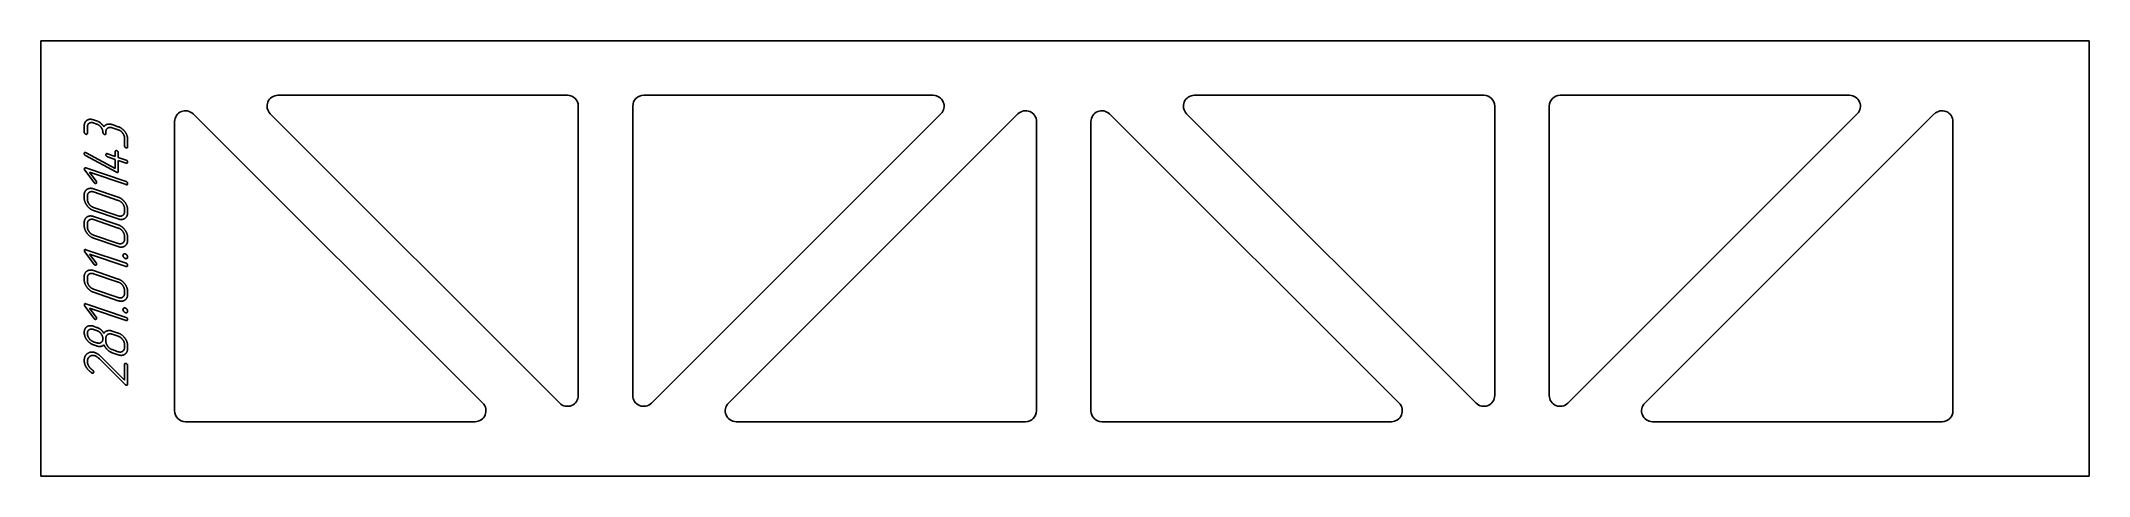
# Model space of a CAD drawing. Header units: millimetres. Extents: x 82 to 1962, y 75 to 475.
import ezdxf

# ---------------------------------------------------------------- set-up
doc = ezdxf.new("R2010")
doc.units = ezdxf.units.MM
doc.linetypes.add('K5LT_BASIC', pattern=[0])
doc.layers.add('Engraving', color=7, linetype='Continuous')

msp = doc.modelspace()

# ---------------------------------------------------------------- linework, layer by layer
at = {"color": 150, "linetype": 'K5LT_BASIC', "lineweight": 25, "true_color": 0x0080ff}
for p, q in [((1962.3, 475.1), (81.7, 475.1)), ((81.7, 475.1), (81.7, 75.1)), ((1962.3, 475.1), (1962.3, 75.1)), ((565.1, 425.1), (299.3, 425.1)), ((575.1, 149.2), (575.1, 415.1)), ((625.1, 415.1), (625.1, 149.2)), ((901, 425.1), (635.1, 425.1)), ((1406.6, 425.1), (1140.7, 425.1)), ((1416.6, 149.2), (1416.6, 415.1)), ((1466.6, 415.1), (1466.6, 149.2)), ((1742.4, 425.1), (1476.6, 425.1)), ((204.4, 400.9), (204.4, 135.1)), ((487.4, 142.2), (221.5, 408)), ((292.2, 408), (558.1, 142.2)), ((642.2, 142.2), (908.1, 408)), ((978.8, 408), (712.9, 142.2)), ((995.8, 135.1), (995.8, 400.9)), ((1045.8, 400.9), (1045.8, 135.1)), ((1328.8, 142.2), (1062.9, 408)), ((1133.6, 408), (1399.5, 142.2)), ((1483.6, 142.2), (1749.5, 408)), ((1820.2, 408), (1554.3, 142.2)), ((1837.3, 135.1), (1837.3, 400.9)), ((214.4, 125.1), (480.3, 125.1)), ((720, 125.1), (985.8, 125.1)), ((1055.8, 125.1), (1321.7, 125.1)), ((1561.4, 125.1), (1827.3, 125.1)), ((81.7, 75.1), (1962.3, 75.1))]:
    msp.add_line(p, q, dxfattribs=at)
for centre, start, end in [((299.3, 415.1), 90, 225), ((565.1, 415.1), 0, 90), ((635.1, 415.1), 90, 180), ((901, 415.1), 315, 90), ((1140.7, 415.1), 90, 225), ((1406.6, 415.1), 0, 90), ((1476.6, 415.1), 90, 180), ((1742.4, 415.1), 315, 90), ((214.4, 400.9), 45, 180), ((985.8, 400.9), 0, 135), ((1055.8, 400.9), 45, 180), ((1827.3, 400.9), 0, 135), ((214.4, 135.1), 180, 270), ((480.3, 135.1), 270, 45), ((565.1, 149.2), 225, 0), ((635.1, 149.2), 180, 315), ((720, 135.1), 135, 270), ((985.8, 135.1), 270, 0), ((1055.8, 135.1), 180, 270), ((1321.7, 135.1), 270, 45), ((1406.6, 149.2), 225, 0), ((1476.6, 149.2), 180, 315), ((1561.4, 135.1), 135, 270), ((1827.3, 135.1), 270, 0)]:
    msp.add_arc(centre, 10, start, end, dxfattribs=at)
at = {"layer": 'Engraving', "color": 150, "linetype": 'K5LT_BASIC', "lineweight": 25, "true_color": 0x0080ff}
for p, q in [((121.4, 396.9), (121.4, 391.2)), ((124.3, 390.3), (124.3, 395.9)), ((132.8, 401.6), (130, 402.5)), ((130, 399.7), (132.8, 398.7)), ((133.8, 401.2), (132.8, 401.6)), ((134.3, 401.1), (133.8, 401.2)), ((134.9, 400.7), (134.3, 401.1)), ((152.7, 396.2), (147, 398.2)), ((147, 395.3), (152.7, 393.4)), ((141.3, 390.1), (141.3, 391.6)), ((158.4, 385.8), (158.4, 378.7)), ((161.2, 377.7), (161.2, 384.8)), ((121.4, 371.5), (121.7, 370.5)), ((122.6, 369.7), (151, 354.4)), ((123.1, 372.3), (122.8, 372.5)), ((159.8, 345.8), (122.9, 358.4)), ((149.9, 357.9), (123.1, 372.3)), ((149.9, 368.9), (142.7, 371.4)), ((142.7, 368.5), (149.9, 366.1)), ((149.9, 373.2), (149.9, 368.9)), ((149.9, 366.1), (149.9, 357.9)), ((152.7, 368), (152.7, 372.3)), ((159.8, 365.6), (152.7, 368)), ((152.7, 355.2), (152.7, 365.1)), ((152.7, 365.1), (159.8, 362.7)), ((121.9, 356.3), (130.4, 344.9)), ((132.4, 346.2), (126.3, 354.4)), ((126.3, 354.4), (159.8, 343)), ((152.7, 331.4), (130, 339.1)), ((151, 354.4), (151.3, 354.2)), ((121.4, 333.4), (121.4, 330.6)), ((124.3, 332.5), (124.3, 329.6)), ((152.7, 328.5), (130, 336.3)), ((130, 322), (152.7, 314.3)), ((158.4, 318), (158.4, 320.9)), ((161.2, 317.1), (161.2, 319.9)), ((121.4, 308), (121.4, 305.2)), ((124.3, 307.1), (124.3, 304.2)), ((130, 319.2), (152.7, 311.4)), ((152.7, 306), (130, 313.7)), ((152.7, 303.1), (130, 310.9)), ((159.8, 270.7), (122.9, 283.2)), ((130, 296.6), (152.7, 288.9)), ((130, 293.8), (152.7, 286)), ((158.4, 292.6), (158.4, 295.5)), ((161.2, 291.7), (161.2, 294.5)), ((121.9, 281.1), (130.4, 269.7)), ((126.3, 279.2), (159.8, 267.8)), ((132.4, 271.1), (126.3, 279.2)), ((152.7, 256.2), (130, 264)), ((121.4, 258.3), (121.4, 255.5)), ((124.3, 257.3), (124.3, 254.5)), ((152.7, 253.4), (130, 261.1)), ((130, 246.9), (152.7, 239.1)), ((158.4, 242.9), (158.4, 245.7)), ((161.2, 241.9), (161.2, 244.8)), ((121.9, 231.4), (130.4, 220)), ((159.8, 220.9), (122.9, 233.5)), ((132.4, 221.3), (126.3, 229.5)), ((126.3, 229.5), (159.8, 218.1)), ((130, 244), (152.7, 236.3)), ((121.4, 207.1), (121.4, 206.2)), ((128.1, 213.2), (126.6, 213.3)), ((129.1, 213.1), (128.1, 213.2)), ((129.9, 212.8), (129.1, 213.1)), ((132.8, 211.8), (129.9, 212.8)), ((132.8, 208.9), (129.9, 209.9)), ((152.7, 206.5), (147, 208.4)), ((121.4, 206.2), (121.6, 205.3)), ((121.6, 205.3), (122, 203.6)), ((129.9, 198.6), (132.8, 197.6)), ((129.9, 195.7), (132.8, 194.7)), ((141.3, 201.8), (141.3, 198.9)), ((152.7, 203.6), (147, 205.5)), ((147, 191.3), (152.7, 189.4)), ((147, 188.5), (152.7, 186.6)), ((158.4, 193.2), (158.4, 196)), ((161.2, 192.2), (161.2, 195)), ((128.2, 170.1), (128.7, 169.8)), ((133.3, 184.6), (134.3, 183.8)), ((134.3, 183.8), (135.4, 182.9)), ((135.4, 182.9), (159, 159.2)), ((158.4, 163.3), (137, 184.7)), ((158.4, 177.7), (158.4, 163.3)), ((161.2, 159.7), (161.2, 176.7))]:
    msp.add_line(p, q, dxfattribs=at)
for points in [[(123.9, 402.1), (121.4, 400.5), (121.4, 396.9)], [(130, 402.5), (126.4, 403.8), (123.9, 402.1)], [(124.3, 395.9), (124.3, 398.4), (125.9, 399.4)], [(125.9, 399.4), (127.6, 400.5), (130, 399.7)], [(132.8, 398.7), (135.2, 397.9), (136.9, 395.7)], [(136.5, 399.5), (135.7, 400.3), (134.9, 400.7)], [(139.5, 396.2), (138, 398.3), (136.5, 399.5)], [(136.9, 395.7), (138.5, 393.5), (138.5, 391.1)], [(142.5, 398.4), (140.4, 397.8), (139.5, 396.2)], [(141.3, 391.6), (141.3, 394), (143, 395)], [(147, 398.2), (144.6, 399), (142.5, 398.4)], [(143, 395), (144.7, 396.1), (147, 395.3)], [(158.7, 391.7), (156.3, 395), (152.7, 396.2)], [(121.4, 391.2), (121.4, 390.5), (122, 390)], [(122, 390), (122.5, 389.4), (122.9, 389.3)], [(122.9, 389.3), (123.4, 389.1), (123.9, 389.3)], [(123.9, 389.3), (124.3, 389.6), (124.3, 390.3)], [(138.5, 391.1), (138.5, 390.4), (139.1, 389.9)], [(139.1, 389.9), (139.6, 389.3), (139.9, 389.2)], [(139.9, 389.2), (140.5, 389), (140.9, 389.2)], [(140.9, 389.2), (141.3, 389.5), (141.3, 390.1)], [(152.7, 393.4), (155.1, 392.6), (156.7, 390.4)], [(156.7, 390.4), (158.4, 388.2), (158.4, 385.8)], [(158.4, 378.7), (158.4, 378), (158.9, 377.4)], [(161.2, 384.8), (161.2, 388.4), (158.7, 391.7)], [(158.9, 377.4), (159.5, 376.9), (159.8, 376.8)], [(159.8, 376.8), (160.4, 376.6), (160.8, 376.8)], [(160.8, 376.8), (161.2, 377), (161.2, 377.7)], [(121.8, 372.4), (121.4, 372), (121.4, 371.5)], [(121.9, 358.3), (121.5, 358), (121.5, 357.4)], [(121.5, 357.4), (121.5, 356.8), (121.9, 356.3)], [(121.7, 370.5), (122, 370), (122.6, 369.7)], [(122.8, 372.5), (122.2, 372.7), (121.8, 372.4)], [(122.9, 358.4), (122.2, 358.6), (121.9, 358.3)], [(141.7, 371.3), (141.3, 370.9), (141.3, 370.4)], [(141.3, 370.4), (141.3, 369.9), (141.8, 369.3)], [(142.7, 371.4), (142, 371.6), (141.7, 371.3)], [(141.8, 369.3), (142.3, 368.7), (142.7, 368.5)], [(150.3, 374.1), (149.9, 373.8), (149.9, 373.2)], [(151.3, 374.2), (150.8, 374.4), (150.3, 374.1)], [(152.2, 373.5), (151.8, 374), (151.3, 374.2)], [(152.7, 372.3), (152.7, 373), (152.2, 373.5)], [(160.9, 364.8), (160.5, 365.3), (159.8, 365.6)], [(159.8, 362.7), (160.6, 362.5), (160.9, 362.8)], [(161.2, 363.7), (161.2, 364.3), (160.9, 364.8)], [(160.9, 362.8), (161.2, 363.4), (161.2, 363.7)], [(123.9, 338.6), (121.4, 336.9), (121.4, 333.4)], [(130, 339.1), (126.4, 340.3), (123.9, 338.6)], [(130.4, 344.9), (131.1, 344.2), (131.4, 344.1)], [(131.4, 344.1), (132, 343.9), (132.4, 344.2)], [(132.8, 345.1), (132.8, 345.6), (132.4, 346.2)], [(132.4, 344.2), (132.8, 344.5), (132.8, 345.1)], [(151.3, 354.2), (151.9, 354), (152.3, 354.3)], [(152.3, 354.3), (152.7, 354.6), (152.7, 355.2)], [(160.9, 345), (160.5, 345.6), (159.8, 345.8)], [(159.8, 343), (160.6, 342.7), (160.9, 343)], [(161.2, 343.9), (161.2, 344.5), (160.9, 345)], [(160.9, 343), (161.2, 343.6), (161.2, 343.9)], [(121.4, 330.6), (121.4, 327), (124, 323.7)], [(124, 323.7), (126.6, 320.3), (130, 319.2)], [(126, 335.9), (124.3, 334.8), (124.3, 332.5)], [(124.3, 329.6), (124.3, 327.3), (125.9, 325)], [(125.9, 325), (127.6, 322.8), (130, 322)], [(130, 336.3), (127.6, 337), (126, 335.9)], [(158.7, 326.8), (156.2, 330.2), (152.7, 331.4)], [(156.8, 325.4), (155.1, 327.7), (152.7, 328.5)], [(158.4, 320.9), (158.4, 323.2), (156.8, 325.4)], [(161.2, 319.9), (161.2, 323.5), (158.7, 326.8)], [(123.9, 313.2), (121.4, 311.5), (121.4, 308)], [(121.4, 305.2), (121.4, 301.6), (124, 298.3)], [(130, 313.7), (126.4, 314.9), (123.9, 313.2)], [(126, 310.5), (124.3, 309.4), (124.3, 307.1)], [(124.3, 304.2), (124.3, 301.9), (125.9, 299.6)], [(130, 310.9), (127.6, 311.6), (126, 310.5)], [(152.7, 314.3), (155, 313.5), (156.7, 314.7)], [(152.7, 311.4), (156.3, 310.2), (158.8, 312)], [(158.7, 301.4), (156.2, 304.8), (152.7, 306)], [(156.8, 300), (155.1, 302.3), (152.7, 303.1)], [(156.7, 314.7), (158.4, 315.8), (158.4, 318)], [(161.2, 294.5), (161.2, 298.1), (158.7, 301.4)], [(158.8, 312), (161.2, 313.8), (161.2, 317.1)], [(121.9, 283.1), (121.5, 282.8), (121.5, 282.2)], [(121.5, 282.2), (121.5, 281.7), (121.9, 281.1)], [(122.9, 283.2), (122.2, 283.4), (121.9, 283.1)], [(124, 298.3), (126.6, 294.9), (130, 293.8)], [(125.9, 299.6), (127.6, 297.4), (130, 296.6)], [(152.7, 288.9), (155, 288.1), (156.7, 289.3)], [(152.7, 286), (156.3, 284.8), (158.8, 286.6)], [(156.7, 289.3), (158.4, 290.4), (158.4, 292.6)], [(158.4, 295.5), (158.4, 297.8), (156.8, 300)], [(158.8, 286.6), (161.2, 288.4), (161.2, 291.7)], [(123.9, 263.5), (121.4, 261.8), (121.4, 258.3)], [(130, 264), (126.4, 265.2), (123.9, 263.5)], [(130.4, 269.7), (131.1, 269.1), (131.4, 269)], [(131.4, 269), (132, 268.8), (132.4, 269.1)], [(132.8, 269.9), (132.8, 270.5), (132.4, 271.1)], [(132.4, 269.1), (132.8, 269.3), (132.8, 269.9)], [(157.7, 279.1), (157, 278.7), (157, 277.9)], [(157, 277.9), (157, 276.9), (157.8, 276)], [(159.1, 279.3), (158.3, 279.6), (157.7, 279.1)], [(157.8, 276), (158.6, 275.2), (159.1, 275)], [(160.5, 278.3), (159.9, 279), (159.1, 279.3)], [(159.1, 275), (160, 274.8), (160.6, 275.1)], [(160.9, 269.9), (160.5, 270.4), (159.8, 270.7)], [(159.8, 267.8), (160.6, 267.6), (160.9, 267.9)], [(161.2, 276.5), (161.2, 277.5), (160.5, 278.3)], [(160.6, 275.1), (161.2, 275.5), (161.2, 276.5)], [(161.2, 268.8), (161.2, 269.4), (160.9, 269.9)], [(160.9, 267.9), (161.2, 268.5), (161.2, 268.8)], [(121.4, 255.5), (121.4, 251.9), (124, 248.5)], [(124, 248.5), (126.6, 245.2), (130, 244)], [(126, 260.8), (124.3, 259.7), (124.3, 257.3)], [(124.3, 254.5), (124.3, 252.1), (125.9, 249.9)], [(125.9, 249.9), (127.6, 247.7), (130, 246.9)], [(130, 261.1), (127.6, 261.9), (126, 260.8)], [(158.7, 251.7), (156.2, 255), (152.7, 256.2)], [(156.8, 250.3), (155.1, 252.6), (152.7, 253.4)], [(158.4, 245.7), (158.4, 248), (156.8, 250.3)], [(161.2, 244.8), (161.2, 248.3), (158.7, 251.7)], [(121.9, 233.4), (121.5, 233.1), (121.5, 232.5)], [(121.5, 232.5), (121.5, 231.9), (121.9, 231.4)], [(122.9, 233.5), (122.2, 233.7), (121.9, 233.4)], [(152.7, 239.1), (155, 238.4), (156.7, 239.5)], [(152.7, 236.3), (156.3, 235.1), (158.8, 236.9)], [(156.7, 239.5), (158.4, 240.7), (158.4, 242.9)], [(157.7, 229.4), (157, 228.9), (157, 228.2)], [(157, 228.2), (157, 227.1), (157.8, 226.3)], [(159.1, 229.6), (158.3, 229.8), (157.7, 229.4)], [(157.8, 226.3), (158.6, 225.5), (159.1, 225.3)], [(158.8, 236.9), (161.2, 238.7), (161.2, 241.9)], [(160.5, 228.5), (159.9, 229.3), (159.1, 229.6)], [(161.2, 226.7), (161.2, 227.7), (160.5, 228.5)], [(160.6, 225.4), (161.2, 225.7), (161.2, 226.7)], [(123.9, 212.4), (121.4, 210.6), (121.4, 207.1)], [(126.6, 213.3), (125.1, 213.2), (123.9, 212.4)], [(125.9, 209.6), (124.3, 208.6), (124.3, 206.2)], [(129.9, 209.9), (127.6, 210.7), (125.9, 209.6)], [(130.4, 220), (131.1, 219.3), (131.4, 219.2)], [(131.4, 219.2), (132, 219), (132.4, 219.3)], [(132.8, 220.2), (132.8, 220.7), (132.4, 221.3)], [(132.4, 219.3), (132.8, 219.6), (132.8, 220.2)], [(136.5, 209.8), (134.9, 211.1), (132.8, 211.8)], [(136.9, 205.9), (135.3, 208.1), (132.8, 208.9)], [(139.5, 206.4), (138.1, 208.4), (136.5, 209.8)], [(142.5, 208.6), (140.4, 208), (139.5, 206.4)], [(147, 208.4), (144.6, 209.2), (142.5, 208.6)], [(159.1, 225.3), (160, 225), (160.6, 225.4)], [(160.9, 220.2), (160.5, 220.7), (159.8, 220.9)], [(159.8, 218.1), (160.6, 217.8), (160.9, 218.1)], [(161.2, 219), (161.2, 219.6), (160.9, 220.2)], [(160.9, 218.1), (161.2, 218.8), (161.2, 219)], [(122, 203.6), (122.6, 201.9), (123.9, 200.2)], [(123.9, 200.2), (126.6, 196.8), (129.9, 195.7)], [(131.2, 188.6), (127.1, 190), (124.2, 187.6)], [(124.3, 206.2), (124.3, 203.8), (125.9, 201.6)], [(125.9, 201.6), (127.6, 199.4), (129.9, 198.6)], [(133.9, 187.2), (132.6, 188.1), (131.2, 188.6)], [(132.8, 197.6), (135.2, 196.8), (136.9, 197.9)], [(132.8, 194.7), (134.8, 194), (136.6, 194.3)], [(136.6, 194.3), (138.3, 194.6), (139.5, 195.6)], [(138.5, 201.3), (138.5, 203.6), (136.9, 205.9)], [(136.9, 197.9), (138.5, 198.9), (138.5, 201.3)], [(139.5, 195.6), (140.9, 193), (142.8, 191.1)], [(143, 205.3), (141.3, 204.2), (141.3, 201.8)], [(141.3, 198.9), (141.3, 196.6), (143, 194.4)], [(142.8, 191.1), (144.8, 189.2), (147, 188.5)], [(147, 205.5), (144.7, 206.3), (143, 205.3)], [(143, 194.4), (144.7, 192.1), (147, 191.3)], [(158.7, 201.9), (156.3, 205.2), (152.7, 206.5)], [(156.7, 200.6), (155.1, 202.8), (152.7, 203.6)], [(152.7, 189.4), (155, 188.6), (156.7, 189.8)], [(158.4, 196), (158.4, 198.4), (156.7, 200.6)], [(156.7, 189.8), (158.4, 190.9), (158.4, 193.2)], [(161.2, 195), (161.2, 198.6), (158.7, 201.9)], [(158.8, 187.1), (161.2, 188.9), (161.2, 192.2)], [(124.2, 187.6), (121.4, 185.4), (121.4, 181.3)], [(121.4, 181.3), (121.4, 178.3), (123, 175.6)], [(123, 175.6), (124.7, 172.4), (128.2, 170.1)], [(124.3, 180.4), (124.3, 181.9), (124.9, 183.1)], [(125.4, 176.4), (124.3, 178.5), (124.3, 180.4)], [(124.9, 183.1), (125.4, 184.3), (126.3, 185)], [(129.1, 172.4), (126.5, 174.4), (125.4, 176.4)], [(126.3, 185), (128.3, 186.6), (131.2, 185.7)], [(128.7, 169.8), (129.3, 169.6), (129.7, 169.9)], [(129.8, 171.7), (129.6, 172.1), (129.1, 172.4)], [(129.7, 169.9), (130.1, 170.2), (130.1, 170.8)], [(130.1, 170.8), (130, 171.3), (129.8, 171.7)], [(131.2, 185.7), (132.3, 185.3), (133.3, 184.6)], [(137, 184.7), (135.3, 186.4), (133.9, 187.2)], [(152.7, 186.6), (156.3, 185.3), (158.8, 187.1)], [(158.8, 178.5), (158.4, 178.2), (158.4, 177.7)], [(159.8, 178.6), (159.3, 178.8), (158.8, 178.5)], [(160.8, 177.9), (160.3, 178.4), (159.8, 178.6)], [(161.2, 176.7), (161.2, 177.4), (160.8, 177.9)], [(159, 159.2), (159.3, 159), (159.7, 158.8)], [(159.7, 158.8), (160.3, 158.6), (160.8, 158.8)], [(160.8, 158.8), (161.2, 159.2), (161.2, 159.7)]]:
    msp.add_open_spline(points, degree=2, dxfattribs=at)

doc.saveas('drawing.dxf')
